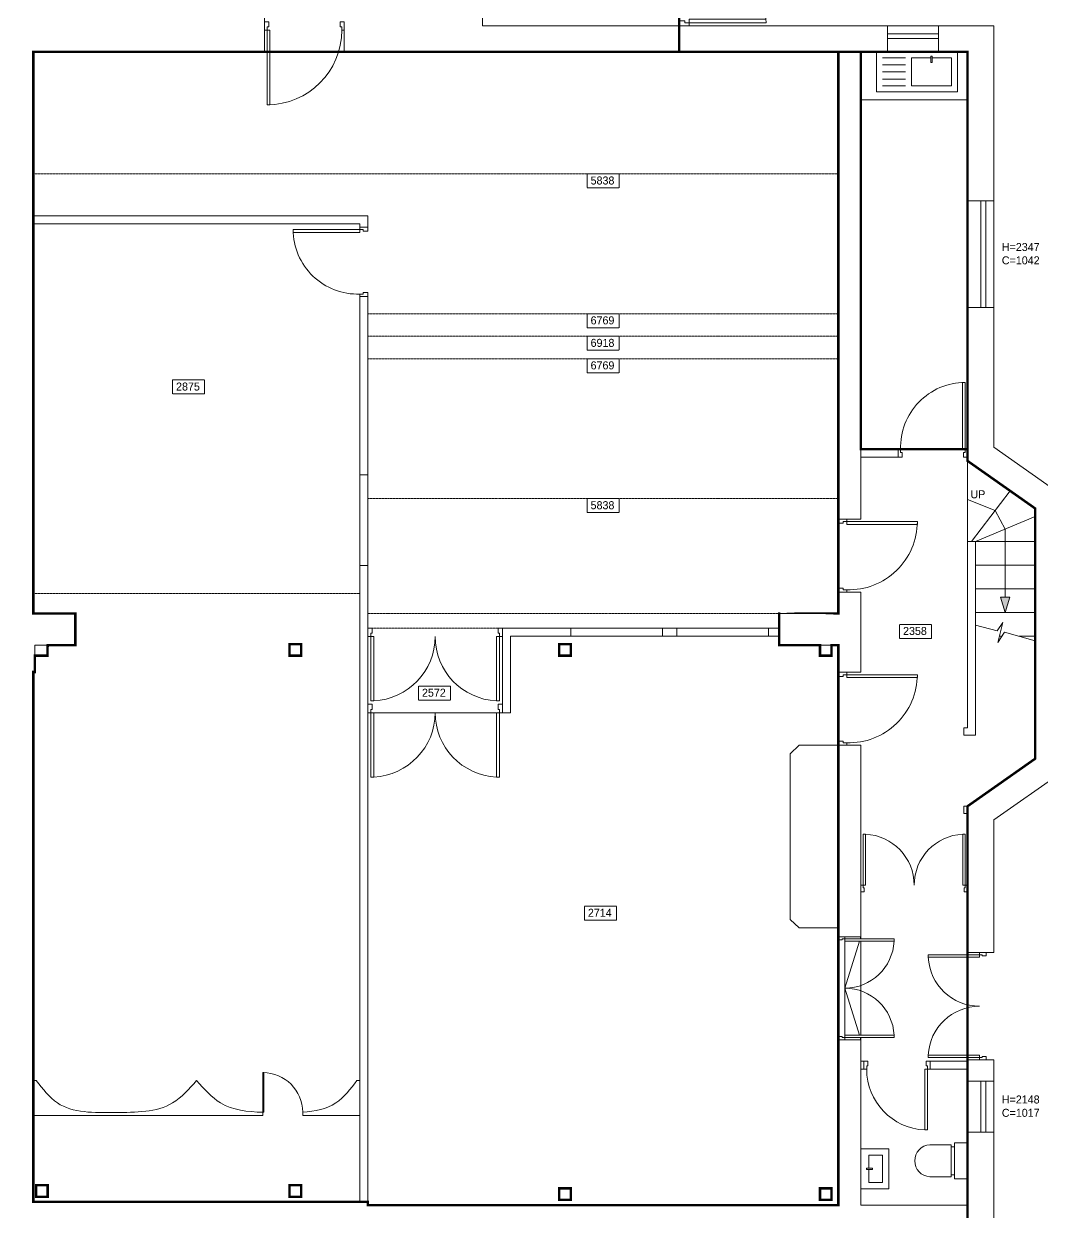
# Model space of a CAD drawing. Header units: millimetres. Extents: x 62976 to 1097852, y -110926 to 167100.
# Drawn here: x 866524 to 879254, y 4663 to 19512 of the extents above; entities that cross this region are included whole.
import ezdxf

# ---------------------------------------------------------------- set-up
doc = ezdxf.new("R2010")
doc.units = ezdxf.units.MM
doc.linetypes.add('HIDDENX2', pattern=[0.75, 0.5, -0.25])
for name, color, linetype, lineweight in [('BLOCKS', 8, 'Continuous', 15), ('Ceiling', 45, 'HIDDENX2', 15), ('Ceiling tag', 1, 'Continuous', 15), ('GIA', 84, 'Continuous', 15), ('NIA', 30, 'Continuous', 15), ('Partitions', 155, 'Continuous', 15), ('Stairs', 8, 'Continuous', 15), ('WALLS', 7, 'Continuous', 15)]:
    doc.layers.add(name, color=color, linetype=linetype, lineweight=lineweight)
doc.layers.add('Whatch', color=7, linetype='Continuous', lineweight=15, true_color=0xa8a8a8)
doc.styles.add('Century Gothic', font='GOTHIC.TTF')

# ---------------------------------------------------------------- blocks, each defined once
blk = doc.blocks.new('DOOR 1210')
at = {"layer": 'BLOCKS'}
for p, q in [((522.7122534285736, -547.0140011431067), (522.7122534285736, 233.0797488568787)), ((557.0403784285736, 233.0797488568787), (557.0403784285736, -547.0140011431067)), ((-673.0533715714264, -107.3427477137448), (-673.0533715714264, -547.0140011431067)), ((-638.7252465714264, -547.0140011431067), (-638.7252465714264, -111.3548455181008)), ((-703.0533715714264, -647.0140011435142), (-703.0533715714264, -547.0140011431067)), ((-673.0533715714264, -547.0140011431067), (-703.053371571441, -547.0140011431067)), ((-638.7252465712809, -547.0140011431067), (-673.0533715714264, -547.0140011431067)), ((-673.0533715714264, -588.0843131432775), (-673.0533715714264, -547.0140011431067)), ((-653.0533715714264, -588.0843131432775), (-673.0533715714264, -588.0843131432775)), ((-653.053371571441, -647.0140011435142), (-653.0533715714264, -588.0843131432775)), ((522.7122534284281, -547.0140011431067), (557.0403784285736, -547.0140011431067)), ((537.0403784285736, -588.0843131432775), (557.0403784285736, -588.0843131432775)), ((537.0403784285882, -647.0140011435142), (537.0403784285736, -588.0843131432775)), ((557.0403784285736, -588.0843131431175), (557.0403784285736, -547.0140011431067)), ((557.0403784285736, -588.0843131432775), (557.0403784285736, -547.0140011431067)), ((557.0403784285736, -547.0140011431067), (587.0403784285882, -547.0140011431067)), ((587.0403784285736, -647.0140011435142), (587.0403784285736, -547.0140011431067)), ((-653.053371571441, -647.0140011435142), (-703.0533715714264, -647.0140011435142)), ((537.0403784285882, -647.0140011435142), (587.0403784285736, -647.0140011435142))]:
    blk.add_line(p, q, dxfattribs=at)
for centre, radius, start, end in [((580.238470728058, -604.540642257678), 837.9415678042067, 91.58641440372215, 176.063414811134), ((-708.4196874655463, -558.8067900270689), 452.8471681885594, 1.492232857577767, 85.5207711111166)]:
    blk.add_arc(centre, radius, start, end, dxfattribs=at)
blk = doc.blocks.new('DOUBLE DOOR')
at = {"layer": 'BLOCKS'}
for p, q in [((-1520.000000000058, -760), (-1555.000000000058, -760)), ((-1555.000000000058, -760), (-1555.000000000058, -860)), ((-1520.000000000058, -760), (-1520.000000000058, -800)), ((-1520.000000000058, -800), (-1505.000000000058, -800)), ((-1505.000000000058, -800), (-1505.000000000058, -860)), ((-15, -800), (-15, -860)), ((0, -800), (-15, -800)), ((0, -760), (35, -760)), ((0, -760), (0, -800)), ((35, -760), (35, -860)), ((-1555.000000000058, -860), (-1505.000000000058, -860)), ((35, -860), (-15, -860))]:
    blk.add_line(p, q, dxfattribs=at)
for points in [[(-1485.000000000058, -760), (-1485.000000000058, 0), (-1520.000000000058, 0), (-1520.000000000058, -760)], [(-35, -760), (-35, 0), (0, 0), (0, -760)]]:
    blk.add_lwpolyline(points, close=True, dxfattribs=at)
for centre, start, end in [((-1521.456930719141, -760.5839141728211), 0.04393657685431113, 87.25575220008585), ((1.456930719083175, -760.5839141728211), 92.74424779991413, 179.9560634231457)]:
    blk.add_arc(centre, 761.4571546028845, start, end, dxfattribs=at)
blk = doc.blocks.new('DOOR 840')
at = {"layer": 'BLOCKS'}
for p, q in [((-582.4187511832861, 248.9176319544786), (-582.4187520472042, -591.0823680455214)), ((-582.4187520472042, -591.0823680455214), (-582.4187520472042, 248.9176319544786)), ((-548.0906270470587, 248.9176319544786), (-582.4187520472042, 248.9176319544786)), ((-548.0906270470587, -591.0823680455214), (-548.0906261840428, 248.0489337685867)), ((-612.4187520472042, -691.0823680459289), (-612.4187520472042, -591.0823680455214)), ((-582.4187520472042, -591.0823680455214), (-612.4187520472187, -591.0823680455214)), ((-562.4187520472187, -691.0823680459289), (-612.4187520472042, -691.0823680459289)), ((-548.0906270470587, -591.0823680455214), (-582.4187520472042, -591.0823680455214)), ((-582.4187520472042, -632.1526800456923), (-582.4187520472042, -591.0823680455214)), ((-562.4187520472042, -632.1526800456923), (-582.4187520472042, -632.1526800456923)), ((-562.4187520472187, -691.0823680459289), (-562.4187520472042, -632.1526800456923)), ((207.5812479527958, -632.1526800456923), (227.5812479527958, -632.1526800456923)), ((207.5812479528104, -691.0823680459289), (207.5812479527958, -632.1526800456923)), ((207.5812479528104, -691.0823680459289), (257.5812479527958, -691.0823680459289)), ((227.5812479527958, -632.1526800456923), (227.5812479527958, -591.0823680455214)), ((227.5812479527958, -591.0823680455214), (257.5812479528104, -591.0823680455214)), ((257.5812479527958, -691.0823680459289), (257.5812479527958, -591.0823680455214))]:
    blk.add_line(p, q, dxfattribs=at)
blk.add_arc((-585.838337772424, -564.9155399948359), 813.8403561704343, 358.1574921517262, 89.75925449668321, dxfattribs=at)
blk = doc.blocks.new('door')
at = {"layer": 'BLOCKS'}
for p, q in [((9.256182238459587e-07, 450), (0, -450)), ((9.256182238459587e-07, 450), (34.32812592576374, 450)), ((0, -450), (0, 450)), ((34.32812500014552, -450), (34.32812592576374, 450)), ((-30, -550.0000000004002), (-30, -450)), ((0, -450), (-30.00000000001455, -450)), ((19.99999999998545, -550.0000000004002), (-30, -550.0000000004002)), ((34.32812500014552, -450), (0, -450)), ((0, -491.0703120001708), (0, -450)), ((20, -491.0703120001708), (0, -491.0703120001708)), ((19.99999999998545, -550.0000000004002), (20, -491.0703120001708)), ((880, -491.0703120001708), (900, -491.0703120001708)), ((880.0000000000146, -550.0000000004002), (880, -491.0703120001708)), ((880.0000000000146, -550.0000000004002), (930, -550.0000000004002)), ((900, -491.0703120001708), (900, -450)), ((900, -450), (930.0000000000146, -450)), ((930, -550.0000000004002), (930, -450))]:
    blk.add_line(p, q, dxfattribs=at)
blk.add_arc((0, -450), 900, 0, 90, dxfattribs=at)
blk = doc.blocks.new('DOOR 900')
at = {"layer": 'Whatch'}
blk.add_blockref('door', (-825.4183597806259, 91.27373759780312), dxfattribs=at)
blk = doc.blocks.new('DOOR 760')
at = {"layer": 'BLOCKS'}
for p, q in [((-712.1736903050623, -265.0254513108084), (-747.1736903050623, -265.0254513108084)), ((-747.1736903050623, -265.0254513108084), (-747.1736903050623, -365.0254513108084)), ((-712.1736903050623, -265.0254513108084), (-712.1736903050623, -305.0254513108084)), ((82.82630969493766, -265.0254513108084), (47.82630969493766, -265.0254513108084)), ((47.82630969493766, -305.0254513108084), (47.82630969493766, -265.0254513108084)), ((82.82630969493766, -365.0254513108084), (82.82630969493766, -265.0254513108084)), ((-747.1736903050623, -365.0254513108084), (-697.1736903050623, -365.0254513108084)), ((-712.1736903050623, -305.0254513108084), (-697.1736903050623, -305.0254513108084)), ((-697.1736903050623, -305.0254513108084), (-697.1736903050623, -365.0254513108084)), ((32.82630969493766, -305.0254513108084), (32.82630969493766, -365.0254513108084)), ((47.82630969493766, -305.0254513108084), (32.82630969493766, -305.0254513108084)), ((32.82630969493766, -365.0254513108084), (82.82630969493766, -365.0254513108084))]:
    blk.add_line(p, q, dxfattribs=at)
blk.add_lwpolyline([(-677.1736903050623, -265.0254513108084), (-677.1736903050623, 494.9745486891916), (-712.1736903050623, 494.9745486891916), (-712.1736903050623, -265.0254513108084)], close=True, dxfattribs=at)
blk.add_arc((-713.6306210241455, -265.6093654836295), 761.4571546028845, 0.04393657685431113, 87.25575220008585, dxfattribs=at)
blk = doc.blocks.new('wc')
at = {"layer": 'BLOCKS'}
for p, q in [((36874.09666502956, 129352.3134128372), (36874.09666502956, 129084.0022906552)), ((37274.09666502956, 129084.0022906552), (37274.09666502956, 129352.3134128377)), ((37299.09666502956, 129044.0022906552), (36849.09666502956, 129044.0022906552)), ((36849.09666502956, 129044.0022906552), (36849.09666502955, 128881.0022906552)), ((36874.09666502956, 129084.0022906552), (36899.09666502956, 129084.0022906552)), ((36899.09666502956, 129044.0022906552), (36899.09666502956, 129084.0022906552)), ((36899.09666502956, 129084.0022906552), (37249.09666502956, 129084.0022906552)), ((37249.09666502956, 129084.0022906552), (37249.09666502955, 129044.0022906551)), ((37274.09666502956, 129084.0022906552), (37249.09666502956, 129084.0022906552)), ((37299.09666502955, 128881.0022906552), (37299.09666502956, 129044.0022906552)), ((36849.09666502955, 128881.0022906552), (37299.09666502955, 128881.0022906552))]:
    blk.add_line(p, q, dxfattribs=at)
blk.add_arc((37074.09666502957, 129339.0147240182), 200.4416501735898, 3.804193714110559, 176.1958062858896, dxfattribs=at)
blk = doc.blocks.new('sink wc')
at = {"layer": 'BLOCKS'}
for p, q in [((36042.75319224608, 129594.8131536799), (36542.75319224608, 129594.8131536799)), ((36042.75319224608, 129244.81315368), (36042.75319224608, 129594.8131536799)), ((36122.75319224608, 129494.81315368), (36285.25319224608, 129494.81315368)), ((36122.75319224608, 129324.8131536799), (36122.75319224607, 129494.81315368)), ((36285.25319224608, 129525.1312546498), (36285.25319224608, 129448.1158008467)), ((36285.25319224608, 129525.1312546498), (36300.25319224608, 129525.1312546498)), ((36300.25319224608, 129525.1312546498), (36300.25319224608, 129448.1158008467)), ((36300.25319224608, 129494.81315368), (36462.75319224608, 129494.81315368)), ((36462.75319224608, 129494.81315368), (36462.75319224608, 129324.8131536799)), ((36542.75319224608, 129594.8131536799), (36542.75319224608, 129244.8131536799)), ((36300.25319224608, 129448.1158008467), (36285.25319224608, 129448.1158008467)), ((36542.75319224608, 129244.8131536799), (36042.75319224608, 129244.81315368)), ((36462.75319224608, 129324.8131536799), (36122.75319224608, 129324.81315368))]:
    blk.add_line(p, q, dxfattribs=at)
blk = doc.blocks.new('sink kitchenette')
at = {"layer": 'BLOCKS'}
for p, q in [((38391.82482779422, 131336.9527454579), (39401.82482779422, 131336.9527454579)), ((38391.82482779422, 130836.9527454579), (38391.82482779422, 131336.9527454579)), ((39401.82482779422, 131336.9527454579), (39401.82482779422, 130836.9527454579)), ((38466.82482779422, 131261.9527454579), (38751.82482779422, 131261.9527454579)), ((38466.82482779422, 131176.9527454579), (38751.82482779422, 131176.9527454579)), ((39326.82482779422, 131261.9527454579), (38826.82482779422, 131261.9527454579)), ((38826.82482779422, 131261.9527454579), (38826.82482779422, 130911.9527454579)), ((39326.82482779422, 130911.9527454579), (39326.82482779422, 131261.9527454579)), ((38466.82482779422, 131086.9527454579), (38751.82482779422, 131086.9527454579)), ((38466.82482779422, 130996.9527454579), (38751.82482779422, 130996.9527454579)), ((39401.82482779422, 130836.9527454579), (38391.82482779422, 130836.9527454579)), ((38751.82482779422, 130911.9527454579), (38466.82482779422, 130911.9527454579)), ((38826.82482779422, 130911.9527454579), (39069.32482779422, 130911.9527454579)), ((39069.32482779422, 130889.8608260108), (39069.32482779422, 130966.876279814)), ((39084.32482779422, 130966.876279814), (39069.32482779422, 130966.876279814)), ((39069.32482779422, 130889.8608260108), (39084.32482779422, 130889.8608260108)), ((39084.32482779422, 130889.8608260108), (39084.32482779422, 130966.876279814)), ((39084.32482779422, 130911.9527454579), (39326.82482779422, 130911.9527454579))]:
    blk.add_line(p, q, dxfattribs=at)

msp = doc.modelspace()

# ---------------------------------------------------------------- hatches: boundary and pattern name
at = {"layer": 'Stairs'}
msp.add_hatch(color=256, dxfattribs=at).paths.add_polyline_path([(878792.0534077899, 12155.76120051136), (878848.908401482, 12348.25736811152), (878733.0688168709, 12348.25736811152)])

# ---------------------------------------------------------------- linework, layer by layer
at = {"layer": 'BLOCKS', "ltscale": 2}
for p, q in [((877957.0534077899, 19388.38925654895), (877319.0534077899, 19388.38925654895)), ((877957.0534077899, 19328.38925654895), (877319.0534077899, 19328.38925654895)), ((877319.0534077899, 19160.38925654913), (877957.0534077899, 19160.38925654918)), ((878319.0534077899, 18560.38925654895), (876987.0534077899, 18560.38925654895)), ((878319.0534077899, 17299.38925654895), (878319.0534077899, 15967.38925654895)), ((878487.0534077897, 15967.38925654895), (878487.0534077897, 17299.38925654895)), ((878547.0534077897, 15967.38925654895), (878547.0534077897, 17299.38925654895)), ((870725.0534077899, 13874.9708740217), (870725.0534077899, 12742.9708740217)), ((870825.0534077899, 13874.9708740217), (870825.0534077899, 12742.9708740217)), ((873362.0534077899, 11961.38925654895), (874508.0534077899, 11961.38925654895)), ((874688.0534077899, 11961.38925654895), (875834.0534077899, 11961.38925654895)), ((873362.0534077897, 11861.38925654895), (874508.0534077897, 11861.38925654889)), ((874688.0534077897, 11861.38925654889), (875834.0534077901, 11861.38925654895)), ((876105.0534077901, 10391.84746920277), (876216.330514499, 10497.38925654907)), ((876705.0534077897, 10497.38925654895), (876216.3305144985, 10497.38925654895)), ((876105.0534077901, 10391.84746920259), (876105.0534077904, 8321.931043895136)), ((876105.0534077901, 8321.931043895253), (876216.330514499, 8216.389256548951)), ((876705.0534077899, 8216.38925654901), (876216.330514499, 8216.389256549068)), ((878319.0534077899, 6299.389256548951), (878319.0534077899, 5665.389256548951)), ((878487.0534077897, 5665.389256548951), (878487.0534077897, 6299.389256548951)), ((878547.0534077897, 5665.389256548951), (878547.0534077897, 6299.389256548951))]:
    msp.add_line(p, q, dxfattribs=at)
at = {"layer": 'BLOCKS'}
for p, q in [((869513.7441340799, 6409.286381164158), (869513.7441334319, 5912.112654464261)), ((869513.7441340799, 6409.286381164158), (869525.75897783, 6409.286381164158)), ((869525.758977182, 5912.112654464261), (869525.75897783, 6409.286381164158)), ((869525.758977182, 5912.112654464261), (869513.7441334319, 5912.112654464261))]:
    msp.add_line(p, q, dxfattribs=at)
msp.add_arc((869511.3215931389, 5909.690114174446), 499.428415745545, 0.2779214671739018, 89.7220784594568, dxfattribs=at)
at = {"layer": 'Ceiling', "ltscale": 2}
for p, q in [((866644.0534077899, 17636.38925654895), (876705.0534077899, 17636.38925654895)), ((870825.0534077899, 15889.04442896246), (876705.0534077899, 15889.04442896246)), ((870825.0534077899, 15607.88925654895), (876705.0534077899, 15607.88925654895)), ((870825.0534077899, 15326.73408413545), (876705.0534077899, 15326.73408413545)), ((870825.0534077899, 13579.38925654895), (876705.0534077899, 13579.38925654895)), ((866644.0534077899, 12392.38925654895), (870725.0534077899, 12392.38925654895)), ((875964.0534077899, 12143.38925654895), (870825.0534077899, 12143.38925654895)), ((870877.9150430101, 11961.38925654895), (872453.1917725699, 11961.38925654895))]:
    msp.add_line(p, q, dxfattribs=at)
at = {"layer": 'Ceiling'}
msp.add_line((870899.0596970981, 10904.38925654895), (872432.047118482, 10904.38925654895), dxfattribs=at)
for points in [[(873564.2146491518, 17636.38925654895), (873965.892166428, 17636.38925654895), (873965.892166428, 17461.77771086479), (873564.2146491518, 17461.77771086479)], [(873564.2146491518, 15889.04442896246), (873965.892166428, 15889.04442896246), (873965.892166428, 15714.43288327829), (873564.2146491518, 15714.43288327829)], [(873564.2146491518, 15607.88925654895), (873965.892166428, 15607.88925654895), (873965.892166428, 15433.27771086479), (873564.2146491518, 15433.27771086479)], [(873564.2146491518, 15326.73408413545), (873965.892166428, 15326.73408413545), (873965.892166428, 15152.12253845128), (873564.2146491518, 15152.12253845128)], [(868383.216627962, 15062.14093971468), (868784.8941452382, 15062.14093971468), (868784.8941452382, 14887.52939403051), (868383.216627962, 14887.52939403051)], [(873564.2146491518, 13579.38925654895), (873965.892166428, 13579.38925654895), (873965.892166428, 13404.77771086479), (873564.2146491518, 13404.77771086479)], [(877469.4915252754, 12008.35032053047), (877871.1690425517, 12008.35032053047), (877871.1690425517, 11833.73877484631), (877469.4915252754, 11833.73877484631)], [(871456.9438688271, 11236.76841397566), (871858.6213861033, 11236.76841397566), (871858.6213861033, 11062.15686829149), (871456.9438688271, 11062.15686829149)], [(873530.6151453722, 8487.55668289616), (873932.2926626485, 8487.55668289616), (873932.2926626485, 8312.945137211995), (873530.6151453722, 8312.945137211995)]]:
    msp.add_lwpolyline(points, close=True, dxfattribs=at)
at = {"layer": 'GIA', "ltscale": 2, "const_width": 30}
msp.add_lwpolyline([(856238.4531527525, 4085.958949929802), (856234.2706348612, 4685.958949931606), (856234.2706348614, 14332.38925654883), (855311.2706348614, 14332.38925654883), (855311.2706348612, 21486.38925654889), (854134.5644432025, 21486.38925654883), (854092.7706348614, 21446.7951223494), (854092.7706348614, 21342.38925654889), (851786.7706348614, 21342.38925654889), (851786.7706348614, 30465.95894992986), (877152.1286558972, 30465.95894992986), (877152.1286558972, 22181.92695466965), (876312.5909577757, 21342.38925654889), (874715.5435586134, 21342.38925654889), (874715.5435586134, 19160.38925654895), (878319.0534077899, 19160.38925654895), (878319.0534077892, 14051.38925654959), (879165.0534077899, 13456.88105643762), (879165.0534077899, 10329.88105643762), (878319.0534077897, 9735.372856325877), (878319.0534077897, 4467.776014068397)], dxfattribs=at)
at = {"layer": 'NIA', "ltscale": 2, "const_width": 30}
for points in [[(866644.0534077899, 4793.389256548951), (866644.0534077899, 11413.38925654901), (866663.0534077899, 11413.38925654907), (866663.0534077899, 11617.38925654895), (866819.6818765174, 11617.38925654895), (866823.0534077899, 11748.38925654895), (867169.0534077899, 11748.38925654895), (867169.0534077899, 12143.38925654895), (866644.0534077899, 12143.38925654895), (866644.0534077899, 19160.38925654895), (876705.0534077899, 19160.38925654854), (876705.0534077899, 12143.38925654895), (875964.0534077899, 12143.38925654808), (875964.0534077904, 11748.38925654895), (876476.0534077897, 11748.38925654895), (876476.0534077897, 11617.38925654895), (876621.0534077899, 11617.38925654895), (876621.0534077899, 11748.38925654895), (876705.0534077899, 11748.38925654889), (876705.0534077897, 4751.38925654901), (870825.0534077899, 4751.389256548951), (870825.0534077899, 4793.389256548951)], [(876987.0534077899, 14196.38925654895), (878319.0534077894, 14196.38925654895), (878319.0534077899, 19160.38925654895), (876987.0534077899, 19160.38925654895)], [(869847.0534077899, 11617.38925654895), (869847.0534077899, 11762.38925654895), (869992.0534077899, 11762.38925654895), (869992.0534077899, 11617.38925654895)], [(873217.0534077899, 11617.38925654895), (873217.0534077899, 11762.38925654895), (873362.0534077899, 11762.38925654895), (873362.0534077899, 11617.38925654895)], [(866678.0534077899, 4856.389256548951), (866678.0534077899, 5001.389256548951), (866823.0534077899, 5001.389256548951), (866823.0534077899, 4856.389256548951)], [(869847.0534077899, 4856.389256548951), (869847.0534077899, 5001.389256548951), (869992.0534077899, 5001.389256548951), (869992.0534077899, 4856.389256548951)], [(873217.0534077899, 4817.389256548951), (873217.0534077899, 4962.389256548951), (873362.0534077899, 4962.389256548951), (873362.0534077899, 4817.389256548951)], [(876476.0534077899, 4817.389256548951), (876476.0534077899, 4962.389256548951), (876621.0534077899, 4962.389256548951), (876621.0534077899, 4817.389256548951)]]:
    msp.add_lwpolyline(points, close=True, dxfattribs=at)
at = {"layer": 'Partitions', "ltscale": 2}
for p, q in [((866644.0534077899, 17113.38925654895), (870825.0534077899, 17113.38925654895)), ((870825.0534077899, 17113.38925654895), (870825.0534077901, 16969.81012054015)), ((866644.0534077899, 17013.38925654895), (870725.0534077899, 17013.38925654895)), ((870725.0534077899, 17013.38925654895), (870725.0534077899, 16969.81012054015)), ((870725.0534077899, 16104.81012054021), (870725.0534077899, 13874.9708740217)), ((870825.0534077899, 16104.81012054021), (870825.0534077899, 13874.9708740217)), ((877454.0534077894, 14196.38925654895), (876987.0534077899, 14196.38925654895)), ((877454.0534077897, 14096.38925654895), (876987.0534077899, 14096.38925654895)), ((870825.0534077899, 13874.9708740217), (870725.0534077899, 13874.9708740217)), ((870725.0534077899, 12742.9708740217), (870725.0534077899, 4793.389256548951)), ((870825.0534077899, 12742.9708740217), (870725.0534077899, 12742.9708740217)), ((870825.0534077899, 12742.9708740217), (870825.0534077899, 4793.389256548951)), ((872506.0534077899, 11961.38925654895), (873362.0534077899, 11961.38925654895)), ((872506.0534077899, 11961.38925654895), (872506.0534077899, 10904.38925654895)), ((873362.0534077899, 11861.38925654895), (873362.0534077899, 11961.38925654895)), ((874508.0534077899, 11861.38925654895), (874508.0534077899, 11961.38925654895)), ((874508.0534077899, 11961.38925654895), (874688.0534077899, 11961.38925654895)), ((874688.0534077899, 11861.38925654895), (874688.0534077899, 11961.38925654895)), ((875834.0534077899, 11961.38925654895), (875964.0534077901, 11961.38925654895)), ((875834.0534077901, 11961.38925654895), (875834.0534077901, 11861.38925654895)), ((872606.0534077899, 11861.38925654895), (873362.0534077897, 11861.38925654895)), ((872606.0534077899, 11861.38925654895), (872606.0534077899, 10904.38925654895)), ((874688.0534077897, 11861.38925654889), (874508.0534077897, 11861.38925654889)), ((875834.0534077901, 11861.38925654895), (875964.0534077899, 11861.38925654895)), ((872506.0534077899, 10904.38925654895), (872606.0534077899, 10904.38925654895)), ((876987.0534077899, 6551.389256548951), (877024.354331133, 6551.389256548951)), ((877854.354331133, 6551.389256548951), (878319.0534077899, 6551.389256548951)), ((876987.0534077897, 6451.389256548951), (877024.3543311327, 6451.389256548893)), ((877854.3543311327, 6451.389256548951), (878319.0534077899, 6451.389256548951)), ((866681.0534077899, 6309.389256548951), (866644.0534077899, 6309.389256548951)), ((870688.0534077899, 6309.389256548951), (870725.0534077899, 6309.389256548951)), ((866644.0534077899, 5872.389256548951), (869513.74413338, 5872.389256548951)), ((869513.7441334319, 5912.112654464261), (869513.7441333802, 5872.389256548951)), ((870010.7391426456, 5912.984609395033), (870010.7391426456, 5872.389256548951)), ((870010.7391426456, 5872.389256548951), (870725.0534077899, 5872.389256548951))]:
    msp.add_line(p, q, dxfattribs=at)
msp.add_spline([(866681.0534077899, 6309.389256548951), (866944.0534077899, 6029.389256548951), (867664.3034077899, 5909.389256548951), (868384.5534077899, 6029.389256548951), (868684.5534077899, 6309.389256548951)], degree=3, dxfattribs=at)
for points, knots in [([(869513.7441334322, 5912.112654464261), (869319.7150564629, 5917.86914875044), (868998.3229388713, 5954.16025455785), (868778.3955343298, 6203.147440013941), (868684.5534077899, 6309.389256548951)], [1293.140358934613, 1293.140358934613, 1293.140358934613, 1293.140358934613, 1844.503313785763, 2254.869004359427, 2254.869004359427, 2254.869004359427, 2254.869004359427]), ([(870688.0534077899, 6309.389256548951), (870607.1600512802, 6203.45021186769), (870432.9164252032, 5975.25837900507), (870164.3948109781, 5922.525971082679), (870010.7391426456, 5912.984609395091)], [0, 0, 0, 0, 384.1471072388806, 827.4497165179705, 827.4497165179705, 827.4497165179705, 827.4497165179705])]:
    msp.add_open_spline(points, degree=3, knots=knots, dxfattribs=at)
at = {"layer": 'Stairs', "ltscale": 2}
for p, q in [((878319.0534077892, 14051.38925654959), (878319.0534077894, 13087.38925654895)), ((878369.0534077897, 13042.3892565493), (878853.8647228708, 13675.56217341911)), ((878319.0534077894, 13569.3892565493), (878665.7631574634, 13429.8979054208)), ((878665.7631574634, 13429.8979054208), (878791.0770040478, 13198.549902078)), ((878419.0534077897, 13042.3892565493), (879165.0534077899, 13355.53025818535)), ((878319.0534077897, 13087.38925654895), (878319.0534077897, 10714.37285632588)), ((878419.0534077897, 13042.3892565493), (878319.0534077897, 13042.3892565493)), ((878419.0534077897, 13042.3892565493), (879165.0534077899, 13042.3892565493)), ((878419.0534077897, 13042.3892565493), (878419.0534077899, 10624.37285632588)), ((878419.0534077897, 12746.84657120332), (879165.0534077899, 12746.84657120332)), ((878419.0534077897, 12451.30388585734), (879165.0534077899, 12451.30388585734)), ((878419.0534077897, 12155.76120051136), (879165.0534077899, 12155.76120051136)), ((878717.4499409124, 11860.21851516544), (878748.8030391252, 11860.21851516544)), ((878964.0811079324, 11860.21851516544), (879165.0534077899, 11860.21851516544)), ((878319.0534077897, 10714.37285632588), (878272.0534077899, 10714.37285632588)), ((878272.0534077899, 10714.37285632588), (878272.0534077899, 10624.37285632588)), ((878419.0534077899, 10624.37285632588), (878272.0534077899, 10624.37285632588)), ((878319.0534077899, 9735.372856325877), (878272.0534077899, 9735.372856325877)), ((878272.0534077899, 9735.372856325877), (878272.0534077899, 9645.372856325877)), ((878272.0534077899, 9645.372856325877), (878319.0534077899, 9645.372856325877)), ((876786.0596970981, 6875.093659064674), (876786.0596970981, 8049.684854033287)), ((876786.0596970981, 7462.38925654901), (876969.355848358, 8049.684854033287)), ((876978.2046280738, 8078.037055291119), (876987.0534077899, 8106.389256548951)), ((876987.0534077899, 8106.389256548951), (876987.0534077899, 8078.037055291119)), ((876987.0534077899, 8049.684854033287), (876987.0534077899, 6875.093659064674)), ((876786.0596970981, 7462.389256548951), (876969.355848358, 6875.093659064674)), ((876978.2046280738, 6846.741457806842), (876987.0534077899, 6818.389256548951)), ((876987.0534077899, 6846.741457806842), (876987.0534077899, 6818.389256548951))]:
    msp.add_line(p, q, dxfattribs=at)
at = {"layer": 'Stairs'}
for p, q in [((878791.0770040478, 13198.549902078), (878791.0770040476, 12348.25736811152)), ((878848.908401482, 12348.25736811152), (878733.0688168709, 12348.25736811152)), ((878733.0688168709, 12348.25736811152), (878792.0534077899, 12155.76120051136)), ((878848.908401482, 12348.25736811152), (878792.0534077899, 12155.76120051136)), ((878689.2378407072, 11929.51744881494), (878761.8328461328, 12030.60667356092)), ((878761.8328461328, 12030.60667356092), (878697.0163876743, 11781.77309820952)), ((878419.0534077897, 11997.45078599645), (878689.2378407072, 11929.51744881494)), ((878697.0163876743, 11781.77309820952), (878782.5742762543, 11911.3745313104)), ((878782.5742762543, 11911.3745313104), (879165.0534077899, 11803.57633745152))]:
    msp.add_line(p, q, dxfattribs=at)
at = {"layer": 'WALLS', "ltscale": 2}
for p, q in [((869535.0534077899, 19160.38925654895), (869535.0534077899, 19663.38925654889)), ((870530.0534077899, 19537.03508988267), (870530.0534077899, 19160.38925654895)), ((872258.0534077899, 19600.38925654895), (872258.0534077899, 19488.38925654895)), ((874815.3049801169, 19488.38925654895), (872258.0534077899, 19488.38925654895)), ((877319.0534077899, 19160.38925654895), (877319.0534077899, 19488.38925654895)), ((877957.0534077899, 19160.38925654895), (877957.0534077899, 19488.38925654895)), ((866644.0534077899, 19160.38925654895), (866644.0534077899, 12143.38925654895)), ((866644.0534077899, 19160.38925654895), (869535.0534077899, 19160.38925654895)), ((870530.0534077899, 19160.38925654895), (876705.0534077899, 19160.38925654895)), ((876705.0534077899, 19160.38925654895), (876705.0534077897, 13323.38925654895)), ((876987.0534077899, 19160.38925654895), (876987.0534077899, 13323.38925654895)), ((876987.0534077899, 19160.38925654895), (877319.0534077899, 19160.38925654895)), ((877957.0534077899, 19160.38925654895), (878319.0534077899, 19160.38925654895)), ((878319.0534077899, 19160.38925654895), (878319.0534077897, 17299.38925654895)), ((878319.0534077897, 17299.38925654895), (878647.0534077897, 17299.38925654895)), ((878319.0534077897, 15967.38925654895), (878319.0534077894, 14051.38925654959)), ((878319.0534077897, 15967.38925654895), (878647.0534077894, 15967.38925654895)), ((878319.0534077894, 14051.38925654959), (879165.0534077899, 13456.88105643762)), ((879165.0534077899, 13456.88105643762), (879165.0534077899, 10329.88105643762)), ((876987.0534077899, 13323.38925654895), (876705.0534077899, 13323.38925654895)), ((876705.0534077897, 12409.38925654895), (876705.0534077899, 12143.38925654895)), ((876987.0534077899, 12409.38925654895), (876705.0534077899, 12409.38925654895)), ((876987.0534077899, 12409.38925654895), (876987.0534077899, 11411.38925654895)), ((866644.0534077899, 12143.38925654895), (867169.0534077899, 12143.38925654895)), ((867169.0534077899, 12143.38925654895), (867169.0534077899, 11748.38925654895)), ((875964.0534077899, 12143.38925654895), (875964.0534077904, 11748.38925654895)), ((875964.0534077899, 12143.38925654895), (876705.0534077897, 12143.38925654895)), ((867169.0534077899, 11748.38925654895), (866663.0534077899, 11748.38925654895)), ((866663.0534077899, 11413.38925654895), (866663.0534077899, 11748.38925654895)), ((866823.0534077899, 11617.38925654895), (866823.0534077899, 11748.38925654895)), ((869847.0534077899, 11762.38925654895), (869847.0534077899, 11617.38925654895)), ((869992.0534077899, 11762.38925654895), (869847.0534077899, 11762.38925654895)), ((869992.0534077899, 11617.38925654895), (869992.0534077899, 11762.38925654895)), ((873217.0534077899, 11762.38925654895), (873217.0534077899, 11617.38925654895)), ((873362.0534077899, 11762.38925654895), (873217.0534077899, 11762.38925654895)), ((873362.0534077899, 11617.38925654895), (873362.0534077899, 11762.38925654895)), ((875964.0534077904, 11748.38925654895), (876705.0534077899, 11748.38925654895)), ((876476.0534077899, 11617.38925654895), (876476.0534077897, 11748.38925654895)), ((876621.0534077899, 11617.38925654895), (876621.0534077899, 11748.38925654895)), ((876705.0534077899, 11748.38925654895), (876705.0534077897, 11411.38925654895)), ((866663.0534077899, 11617.38925654895), (866823.0534077899, 11617.38925654895)), ((869847.0534077899, 11617.38925654895), (869992.0534077899, 11617.38925654895)), ((873217.0534077899, 11617.38925654895), (873362.0534077899, 11617.38925654895)), ((876476.0534077899, 11617.38925654895), (876621.0534077899, 11617.38925654895)), ((866644.0534077899, 11413.38925654901), (866644.0534077899, 4793.389256548951)), ((866644.0534077901, 11413.38925654895), (866663.0534077899, 11413.38925654895)), ((876987.0534077899, 11411.38925654895), (876705.0534077897, 11411.38925654895)), ((876705.0534077897, 10497.38925654889), (876705.0534077899, 8106.389256548951)), ((876987.0534077899, 10497.38925654895), (876705.0534077897, 10497.38925654895)), ((876987.0534077899, 10497.38925654895), (876987.0534077899, 8106.389256548951)), ((878319.0534077899, 9735.372856325994), (879165.0534077899, 10329.88105643762)), ((878319.0534077899, 9735.372856325994), (878319.0534077897, 7908.389256548951)), ((876987.0534077899, 8106.389256548951), (876705.0534077897, 8106.389256548951)), ((878554.455923513, 7908.38925654901), (878319.0534077899, 7908.389256548951)), ((876705.0534077899, 6818.389256548951), (876705.0534077899, 4751.389256548951)), ((876987.0534077899, 6818.389256548951), (876705.0534077897, 6818.389256548951)), ((876987.0534077899, 6818.389256548951), (876987.0534077899, 4751.389256548951)), ((878319.0534077897, 6566.389256548951), (878319.0534077894, 6299.389256548951)), ((878319.0534077899, 6566.389256548951), (878554.455923513, 6566.389256548951)), ((878319.0534077899, 6299.389256548951), (878647.0534077897, 6299.389256548951)), ((878319.0534077897, 5665.389256548951), (878319.0534077899, 4751.389256548951)), ((878319.0534077899, 5665.389256548951), (878647.0534077897, 5665.389256548951)), ((866823.0534077899, 5001.389256548951), (866678.0534077899, 5001.389256548951)), ((866678.0534077899, 5001.389256548951), (866678.0534077899, 4856.389256548951)), ((866823.0534077899, 4856.389256548951), (866823.0534077899, 5001.389256548951)), ((869847.0534077899, 5001.389256548951), (869847.0534077899, 4856.389256548951)), ((869992.0534077899, 5001.389256548951), (869847.0534077899, 5001.389256548951)), ((869992.0534077899, 4856.389256548951), (869992.0534077899, 5001.389256548951)), ((873217.0534077899, 4962.389256548951), (873217.0534077899, 4817.389256548951)), ((873362.0534077899, 4962.389256548951), (873217.0534077899, 4962.389256548951)), ((873362.0534077899, 4817.389256548951), (873362.0534077899, 4962.389256548951)), ((876476.0534077899, 4817.389256548951), (876476.0534077897, 4962.389256548951)), ((876621.0534077899, 4962.389256548951), (876476.0534077897, 4962.389256548951)), ((876621.0534077899, 4817.389256548951), (876621.0534077899, 4962.389256548951)), ((866644.0534077899, 4793.389256548951), (870825.0534077899, 4793.389256548951)), ((866678.0534077899, 4856.389256548951), (866823.0534077899, 4856.389256548951)), ((869847.0534077899, 4856.389256548951), (869992.0534077899, 4856.389256548951)), ((870825.0534077899, 4793.389256548951), (870825.0534077899, 4751.389256548951)), ((873217.0534077899, 4817.389256548951), (873362.0534077899, 4817.389256548951)), ((876476.0534077899, 4817.389256548951), (876621.0534077899, 4817.389256548951)), ((870825.0534077899, 4751.389256548951), (876705.0534077897, 4751.38925654901)), ((876987.0534077897, 4751.38925654901), (878319.0534077899, 4751.389256548951))]:
    msp.add_line(p, q, dxfattribs=at)
at = {"layer": 'Whatch'}
for p, q in [((878554.455923513, 7908.389256548951), (878647.0534077894, 7908.389256548951)), ((878554.455923513, 6566.389256548951), (878647.0534077897, 6566.389256548951)), ((878647.0534077897, 6566.389256548951), (878647.0534077899, 4467.776014068397))]:
    msp.add_line(p, q, dxfattribs=at)
msp.add_lwpolyline([(874815.3049801169, 19488.38925654895), (878647.0534077899, 19488.38925654895), (878647.0534077894, 14221.78324043064), (879493.0534077899, 13627.27504031867), (879493.0534077899, 10159.48707255657), (878647.0534077899, 9564.978872444888), (878647.0534077897, 7908.389256548893)], dxfattribs=at)

# ---------------------------------------------------------------- block references
at = {"layer": 'BLOCKS'}
for name, p, xscale, yscale, zscale, rotation in [('DOOR 1210', (875514.4839281088, 20213.71822059911), 1.235569120461207, 1.235569120461207, 1.235569120461207, 270), ('DOOR 900', (870421.6588952709, 19061.58443249669), -1.036458333333333, 1.036458333333333, 1.036458333333333, 180), ('DOOR 840', (870137.9427774914, 16360.91101649322), -0.9942528735632191, 0.9942528735632191, 0.9942528735632191, 90), ('DOOR 840', (877431.0870680129, 12679.99760209938), 1.050574712643679, 1.050574712643679, 1.050574712643679, 270), ('DOUBLE DOOR', (872469.0502631359, 11052.16913076281), -1.057232704402478, 1.057232704402478, 1.057232704402478, 180), ('DOOR 840', (877431.0870680129, 10767.99760209938), 1.050574712643679, 1.050574712643679, 1.050574712643679, 270), ('DOUBLE DOOR', (872469.0502631359, 10100.89240120305), -1.057232704402478, 1.057232704402478, 1.057232704402478, 180), ('DOUBLE DOOR', (877401.7074958403, 8078.037055291119), -0.8100628930817321, 0.8100628930817321, 0.8100628930817321, 270), ('DOUBLE DOOR', (877828.594288293, 7878.848376045818), 0.844025157232674, 0.844025157232674, 0.844025157232674, 90.00000000000001)]:
    msp.add_blockref(name, p, dxfattribs=dict(at, xscale=xscale, yscale=yscale, zscale=zscale, rotation=rotation))
at = {"layer": 'BLOCKS', "xscale": -1}
for name, p, rotation in [('sink kitchenette', (838791.5718217294, 149997.342002007), 180), ('sink wc', (1006581.86656147, 41497.95858181833), 90)]:
    msp.add_blockref(name, p, dxfattribs=dict(at, rotation=rotation))
at = {"layer": 'BLOCKS'}
for name, p, xscale, yscale, zscale in [('DOOR 840', (877710.1543037426, 14783.49988684751), -0.9942528735632191, 0.9942528735632191, 0.9942528735632191), ('DOUBLE DOOR', (877016.374162507, 9386.842086737626), -0.837735849056574, 0.837735849056574, 0.837735849056574)]:
    msp.add_blockref(name, p, dxfattribs=dict(at, xscale=xscale, yscale=yscale, zscale=zscale))
for name, p, rotation in [('DOOR 760', (877107.1806408279, 6186.363805238158), 180), ('wc', (1007200.055698445, -31767.74414462381), 90)]:
    msp.add_blockref(name, p, dxfattribs=dict(at, rotation=rotation))

# ---------------------------------------------------------------- texts
at = {"layer": 'Ceiling', "char_height": 100, "width": 730.1439548841809, "attachment_point": 1, "style": 'Century Gothic'}
for s, insert in [('5838', (873608.605708644, 17604.09169099067)), ('6769', (873608.605708644, 15856.74686340417)), ('6918', (873608.605708644, 15575.59169099067)), ('6769', (873608.605708644, 15294.43651857716)), ('2875', (868427.6076874542, 15029.84337415639)), ('5838', (873608.605708644, 13547.09169099067)), ('2358', (877513.8825847676, 11976.05275497219)), ('2572', (871501.3349283193, 11204.47084841738)), ('2714', (873575.0062048645, 8455.259117337875))]:
    msp.add_mtext(s, dxfattribs=dict(at, insert=insert))
at = {"layer": 'Ceiling tag', "char_height": 100, "width": 730.1439548841809, "attachment_point": 1, "style": 'Century Gothic'}
for s, insert in [('H=2347\\PC=1042', (878748.5887432557, 16773.32463236857)), ('H=2148\\PC=1017', (878748.5887432557, 6122.324632368574))]:
    msp.add_mtext(s, dxfattribs=dict(at, insert=insert))
at = {"layer": 'Stairs', "insert": (878356.5576926095, 13683.79768092919), "char_height": 100, "width": 1430, "attachment_point": 1, "style": 'Century Gothic'}
msp.add_mtext('UP', dxfattribs=at)

doc.saveas('drawing.dxf')
